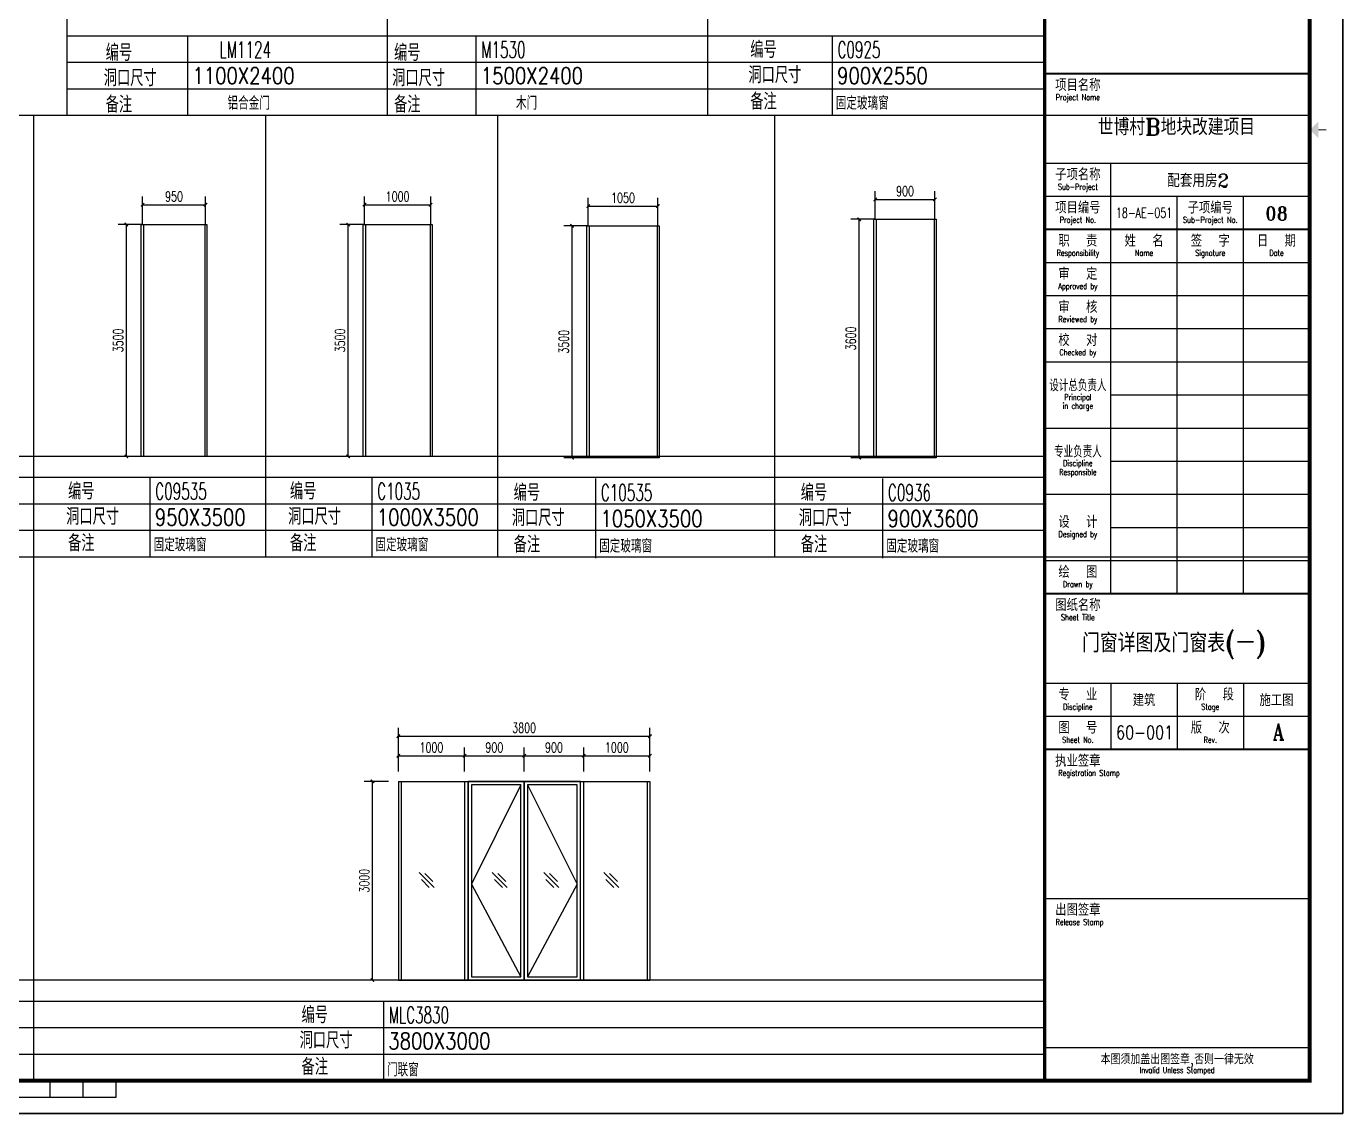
# Model space of a CAD drawing. Header units: millimetres. Extents: x -13830 to 215738, y -24143 to 193994.
# Drawn here: x 18714 to 38598, y -24143 to -7729 of the extents above; entities that cross this region are included whole.
import ezdxf
from ezdxf.enums import TextEntityAlignment as Align

# ---------------------------------------------------------------- set-up
doc = ezdxf.new("R2010")
doc.units = ezdxf.units.MM
doc.header["$LTSCALE"] = 100
doc.layers.get('0').update_dxf_attribs({"linetype": 'CONTINUOUS'})
doc.layers.get('DEFPOINTS').update_dxf_attribs({"linetype": 'CONTINUOUS'})
for name, color, linetype in [('DOTE', 8, 'CONTINUOUS'), ('MCST Elevation 2N$0$A-_WIND----_E-', 4, 'CONTINUOUS'), ('PUB_DIM', 3, 'CONTINUOUS'), ('PUB_TEXT', 7, 'CONTINUOUS'), ('TK HAHA', 1, 'CONTINUOUS'), ('TK-1', 4, 'CONTINUOUS'), ('WINDOW', 4, 'CONTINUOUS'), ('图框', 7, 'CONTINUOUS')]:
    doc.layers.add(name, color=color, linetype=linetype)
doc.styles.add('_HZTXT', font='txt.shx', dxfattribs={"width": 0.8, "bigfont": 'hztxt.shx'})
doc.styles.add('_TCH_DIM_T3', font='SIMPLEX', dxfattribs={"width": 0.705882, "bigfont": 'GBCBIG'})
doc.styles.add('TKZ1_tjhts.shx', font='tjromant.shx', dxfattribs={"bigfont": 'tjhts.shx'})
doc.styles.add('TKZ2_tjkts.shx', font='tjromant.shx', dxfattribs={"bigfont": 'tjkts.shx'})
doc.styles.add('三湘前滩总图-20150716_t3$0$TKZ1_tjhts.shx', font='tjromant.shx', dxfattribs={"bigfont": 'tjhts.shx'})
doc.dimstyles.new('_TCH_ARCH&&50', dxfattribs={"dimtxt": 148.75, "dimasz": 50, "dimexe": 125, "dimexo": 150, "dimgap": 50, "dimtad": 1, "dimdec": 0, "dimzin": 0, "dimdsep": 46, "dimtxsty": '_TCH_DIM_T3', "dimblk": 'ARCHTICK', "dimcen": 0.09, "dimclrt": 7, "dimazin": 2, "dimtfac": 1, "dimtdec": 0, "dimtix": 1, "dimtmove": 2, "dimatfit": 3, "dimfxl": 1, "dimtolj": 1, "dimtzin": 0, "dimarcsym": 0})

# ---------------------------------------------------------------- blocks, each defined once
blk = doc.blocks.new('_ArchTick')
at = {"color": 0, "linetype": 'ByBlock', "const_width": 0.4}
blk.add_lwpolyline([(-0.5, -0.5), (0.5, 0.5)], dxfattribs=at)
blk = doc.blocks.new('*D114')
at = {"layer": 'DEFPOINTS', "color": 0, "transparency": 16777216}
for p in [(20226, -10721), (20621, -10721), (20621, -14221)]:
    blk.add_point(p, dxfattribs=at)
at = {"layer": 'PUB_DIM', "color": 0, "lineweight": -2, "transparency": 16777216}
for p, q in [((20471, -10721), (20101, -10721)), ((20226, -14221), (20226, -10721)), ((20471, -14221), (20101, -14221))]:
    blk.add_line(p, q, dxfattribs=at)
at = {"layer": 'PUB_DIM', "color": 0, "lineweight": -2, "transparency": 16777216, "xscale": 50, "yscale": 50, "zscale": 50}
for p, rotation in [((20226, -10721), 90), ((20226, -14221), 270)]:
    blk.add_blockref('_ArchTick', p, dxfattribs=dict(at, rotation=rotation))
at = {"layer": 'PUB_DIM', "color": 7, "transparency": 16777216, "insert": (20102, -12471), "char_height": 148.8, "attachment_point": 5, "rotation": 90, "style": '_TCH_DIM_T3'}
blk.add_mtext('\\A1;3500', dxfattribs=at)
blk = doc.blocks.new('*D115')
at = {"layer": 'DEFPOINTS', "color": 0, "transparency": 16777216}
for p in [(21421, -10422), (20471, -10871), (21421, -10871)]:
    blk.add_point(p, dxfattribs=at)
at = {"layer": 'PUB_DIM', "color": 0, "lineweight": -2, "transparency": 16777216}
for p, q in [((20471, -10721), (20471, -10297)), ((21421, -10721), (21421, -10297)), ((20471, -10422), (21421, -10422))]:
    blk.add_line(p, q, dxfattribs=at)
at = {"layer": 'PUB_DIM', "color": 0, "lineweight": -2, "transparency": 16777216, "xscale": 50, "yscale": 50, "zscale": 50, "rotation": 180}
blk.add_blockref('_ArchTick', (20471, -10422), dxfattribs=at)
at = {"layer": 'PUB_DIM', "color": 0, "lineweight": -2, "transparency": 16777216, "xscale": 50, "yscale": 50, "zscale": 50}
blk.add_blockref('_ArchTick', (21421, -10422), dxfattribs=at)
at = {"layer": 'PUB_DIM', "color": 7, "transparency": 16777216, "insert": (20946, -10298), "char_height": 148.8, "attachment_point": 5, "style": '_TCH_DIM_T3'}
blk.add_mtext('\\A1;950', dxfattribs=at)
blk = doc.blocks.new('*D116')
at = {"layer": 'DEFPOINTS', "color": 0, "transparency": 16777216}
for p in [(23577, -10721), (23972, -10721), (23972, -14221)]:
    blk.add_point(p, dxfattribs=at)
at = {"layer": 'PUB_DIM', "color": 0, "lineweight": -2, "transparency": 16777216}
for p, q in [((23822, -10721), (23452, -10721)), ((23577, -14221), (23577, -10721)), ((23822, -14221), (23452, -14221))]:
    blk.add_line(p, q, dxfattribs=at)
at = {"layer": 'PUB_DIM', "color": 0, "lineweight": -2, "transparency": 16777216, "xscale": 50, "yscale": 50, "zscale": 50}
for p, rotation in [((23577, -10721), 90), ((23577, -14221), 270)]:
    blk.add_blockref('_ArchTick', p, dxfattribs=dict(at, rotation=rotation))
at = {"layer": 'PUB_DIM', "color": 7, "transparency": 16777216, "insert": (23453, -12471), "char_height": 148.8, "attachment_point": 5, "rotation": 90, "style": '_TCH_DIM_T3'}
blk.add_mtext('\\A1;3500', dxfattribs=at)
blk = doc.blocks.new('*D117')
at = {"layer": 'DEFPOINTS', "color": 0, "transparency": 16777216}
for p in [(24822, -10422), (23822, -10871), (24822, -10871)]:
    blk.add_point(p, dxfattribs=at)
at = {"layer": 'PUB_DIM', "color": 0, "lineweight": -2, "transparency": 16777216}
for p, q in [((23822, -10721), (23822, -10297)), ((24822, -10721), (24822, -10297)), ((23822, -10422), (24822, -10422))]:
    blk.add_line(p, q, dxfattribs=at)
at = {"layer": 'PUB_DIM', "color": 0, "lineweight": -2, "transparency": 16777216, "xscale": 50, "yscale": 50, "zscale": 50, "rotation": 180}
blk.add_blockref('_ArchTick', (23822, -10422), dxfattribs=at)
at = {"layer": 'PUB_DIM', "color": 0, "lineweight": -2, "transparency": 16777216, "xscale": 50, "yscale": 50, "zscale": 50}
blk.add_blockref('_ArchTick', (24822, -10422), dxfattribs=at)
at = {"layer": 'PUB_DIM', "color": 7, "transparency": 16777216, "insert": (24322, -10298), "char_height": 148.8, "attachment_point": 5, "style": '_TCH_DIM_T3'}
blk.add_mtext('\\A1;1000', dxfattribs=at)
blk = doc.blocks.new('*D118')
at = {"layer": 'DEFPOINTS', "color": 0, "transparency": 16777216}
for p in [(26957, -10741), (27352, -10741), (27352, -14241)]:
    blk.add_point(p, dxfattribs=at)
at = {"layer": 'PUB_DIM', "color": 0, "lineweight": -2, "transparency": 16777216}
for p, q in [((27202, -10741), (26832, -10741)), ((26957, -14241), (26957, -10741)), ((27202, -14241), (26832, -14241))]:
    blk.add_line(p, q, dxfattribs=at)
at = {"layer": 'PUB_DIM', "color": 0, "lineweight": -2, "transparency": 16777216, "xscale": 50, "yscale": 50, "zscale": 50}
for p, rotation in [((26957, -10741), 90), ((26957, -14241), 270)]:
    blk.add_blockref('_ArchTick', p, dxfattribs=dict(at, rotation=rotation))
at = {"layer": 'PUB_DIM', "color": 7, "transparency": 16777216, "insert": (26833, -12491), "char_height": 148.8, "attachment_point": 5, "rotation": 90, "style": '_TCH_DIM_T3'}
blk.add_mtext('\\A1;3500', dxfattribs=at)
blk = doc.blocks.new('*D119')
at = {"layer": 'DEFPOINTS', "color": 0, "transparency": 16777216}
for p in [(28252, -10442), (27202, -10891), (28252, -10891)]:
    blk.add_point(p, dxfattribs=at)
at = {"layer": 'PUB_DIM', "color": 0, "lineweight": -2, "transparency": 16777216}
for p, q in [((27202, -10741), (27202, -10317)), ((28252, -10741), (28252, -10317)), ((27202, -10442), (28252, -10442))]:
    blk.add_line(p, q, dxfattribs=at)
at = {"layer": 'PUB_DIM', "color": 0, "lineweight": -2, "transparency": 16777216, "xscale": 50, "yscale": 50, "zscale": 50, "rotation": 180}
blk.add_blockref('_ArchTick', (27202, -10442), dxfattribs=at)
at = {"layer": 'PUB_DIM', "color": 0, "lineweight": -2, "transparency": 16777216, "xscale": 50, "yscale": 50, "zscale": 50}
blk.add_blockref('_ArchTick', (28252, -10442), dxfattribs=at)
at = {"layer": 'PUB_DIM', "color": 7, "transparency": 16777216, "insert": (27727, -10318), "char_height": 148.8, "attachment_point": 5, "style": '_TCH_DIM_T3'}
blk.add_mtext('\\A1;1050', dxfattribs=at)
blk = doc.blocks.new('TJAD_TK_A1')
for p, q in [((1251.38, 643.45), (1331.38, 643.45)), ((1271.38, 513.45), (1271.38, 643.45)), ((1251.38, 633.45), (1331.38, 633.45)), ((1291.38, 513.45), (1291.38, 633.45)), ((1311.38, 513.45), (1311.38, 633.45)), ((1251.38, 613.45), (1331.38, 613.45)), ((1251.38, 603.45), (1331.38, 603.45)), ((1251.38, 593.45), (1331.38, 593.45)), ((1251.38, 583.45), (1331.38, 583.45)), ((1271.38, 573.45), (1331.38, 573.45)), ((1251.38, 563.45), (1331.38, 563.45)), ((1271.38, 553.45), (1331.38, 553.45)), ((1251.38, 543.45), (1331.38, 543.45)), ((1271.38, 533.45), (1331.38, 533.45)), ((1251.38, 523.45), (1331.38, 523.45)), ((1251.38, 486.45), (1331.38, 486.45)), ((1271.38, 486.45), (1271.38, 466.45)), ((1291.38, 486.45), (1291.38, 466.45)), ((1311.38, 486.45), (1311.38, 466.45)), ((1251.38, 476.45), (1331.38, 476.45)), ((1251.38, 421.45), (1331.38, 421.45)), ((1251.38, 376.45), (1331.38, 376.45))]:
    blk.add_line(p, q)
for points, const_width in [([(1251.38, 940.45), (1251.38, 366.45)], 1), ([(1251.38, 623.45), (1331.38, 623.45)], 0.6), ([(1251.38, 513.45), (1331.38, 513.45)], 0.6), ([(1251.38, 466.45), (1331.38, 466.45)], 0.6)]:
    blk.add_lwpolyline(points, dxfattribs=dict(const_width=const_width))
at = {"layer": '图框'}
for p, q in [((1341.38, 356.45), (1341.38, 950.45)), ((950.88, 361.45), (950.88, 366.45)), ((960.88, 361.45), (960.88, 366.45)), ((970.88, 361.45), (970.88, 366.45)), ((870.88, 361.45), (970.88, 361.45)), ((500.38, 356.45), (1341.38, 356.45))]:
    blk.add_line(p, q, dxfattribs=at)
at = {"layer": '图框', "const_width": 1.2}
blk.add_lwpolyline([(1331.38, 940.45), (525.38, 940.45), (525.38, 366.45), (1331.38, 366.45)], close=True, dxfattribs=at)
at = {"layer": '图框'}
for points, const_width in [([(1251.38, 670.45), (1331.38, 670.45)], 0.6), ([(1333.99, 653.45), (1336.49, 653.45)], 0.3)]:
    blk.add_lwpolyline(points, dxfattribs=dict(at, const_width=const_width))
blk.add_solid([(1333.99, 650.95), (1333.99, 655.95), (1331.49, 653.45)], dxfattribs=at)
at = {"style": 'TKZ2_tjkts.shx'}
for s, height, p in [('项目名称', 3.6, (1261.38, 667)), ('子项名称', 3.6, (1261.38, 640)), ('项目编号', 3.6, (1261.38, 630)), ('职  责', 3.6, (1261.38, 620)), ('姓  名', 3.6, (1281.38, 620)), ('签  字', 3.6, (1301.38, 620)), ('日  期', 3.6, (1321.38, 620)), ('审  定', 3.6, (1261.38, 610)), ('审  核', 3.6, (1261.38, 600)), ('校  对', 3.6, (1261.38, 590)), ('设  计', 3.6, (1261.38, 535.1)), ('绘  图', 3.6, (1261.38, 520)), ('图纸名称', 3.6, (1261.38, 510)), ('专  业', 3.6, (1261.38, 483)), (' 阶  段', 3.6, (1301.38, 483)), ('图  号', 3.6, (1261.38, 473)), ('版  次', 3.6, (1301.38, 473)), ('执业签章', 3.6, (1261.38, 463)), ('出图签章', 3.6, (1261.38, 418)), ('本图须加盖出图签章,否则一律无效', 3, (1291.38, 372.88))]:
    blk.add_text(s, height=height, dxfattribs=at).set_placement(p, align=Align.MIDDLE_CENTER)
at = {"style": 'TKZ2_tjkts.shx', "width": 0.8}
for s, height, p in [('Project Name', 1.8, (1261.38, 663.3)), ('Sub-Project', 1.8, (1261.38, 636.3)), ('Project No.', 1.8, (1261.38, 626.3)), ('Responsibility', 1.8, (1261.38, 616.3)), ('Name', 1.8, (1281.38, 616.3)), ('Signature', 1.8, (1301.38, 616.3)), ('Date', 1.8, (1321.38, 616.3)), ('Approved by', 1.8, (1261.38, 606.3)), ('Reviewed by', 1.8, (1261.38, 596.3)), ('Checked by', 1.8, (1261.38, 586.3)), ('设计总负责人', 3.6, (1261.38, 576.33)), ('Principal', 1.8, (1261.38, 572.8)), ('in charge', 1.8, (1261.38, 570.15)), ('专业负责人', 3.6, (1261.38, 556.33)), ('Discipline', 1.8, (1261.38, 552.87)), ('Responsible', 1.8, (1261.38, 550.15)), ('Designed by', 1.8, (1261.38, 531.4)), ('Drawn by', 1.8, (1261.38, 516.3)), ('Sheet Title', 1.8, (1261.38, 506.3)), ('Discipline', 1.8, (1261.38, 479.3)), ('Stage', 1.8, (1301.38, 479.3)), ('Sheet No.', 1.8, (1261.38, 469.3)), ('Rev.', 1.8, (1301.38, 469.3)), ('Registration Stamp', 1.8, (1264.74, 459.3)), ('Release Stamp', 1.8, (1261.89, 414.3)), ('Invalid Unless Stamped', 1.8, (1291.38, 369.62))]:
    blk.add_text(s, height=height, dxfattribs=at).set_placement(p, align=Align.MIDDLE_CENTER)
at = {"layer": '图框', "style": 'TKZ2_tjkts.shx'}
blk.add_text('子项编号', height=3.6, dxfattribs=at).set_placement((1301.38, 630), align=Align.MIDDLE_CENTER)
at = {"layer": '图框', "style": 'TKZ2_tjkts.shx', "width": 0.7}
blk.add_text('Sub-Project No.', height=1.8, dxfattribs=at).set_placement((1301.38, 626.3), align=Align.MIDDLE_CENTER)
blk = doc.blocks.new('*D120')
at = {"layer": 'DEFPOINTS', "color": 0, "transparency": 16777216}
for p in [(31294, -10641), (31688, -10641), (31688, -14241)]:
    blk.add_point(p, dxfattribs=at)
at = {"layer": 'PUB_DIM', "color": 0, "lineweight": -2, "transparency": 16777216}
for p, q in [((31538, -10641), (31169, -10641)), ((31294, -14241), (31294, -10641)), ((31538, -14241), (31169, -14241))]:
    blk.add_line(p, q, dxfattribs=at)
at = {"layer": 'PUB_DIM', "color": 0, "lineweight": -2, "transparency": 16777216, "xscale": 50, "yscale": 50, "zscale": 50}
for p, rotation in [((31294, -10641), 90), ((31294, -14241), 270)]:
    blk.add_blockref('_ArchTick', p, dxfattribs=dict(at, rotation=rotation))
at = {"layer": 'PUB_DIM', "color": 7, "transparency": 16777216, "insert": (31169, -12441), "char_height": 148.8, "attachment_point": 5, "rotation": 90, "style": '_TCH_DIM_T3'}
blk.add_mtext('\\A1;3600', dxfattribs=at)
blk = doc.blocks.new('*D121')
at = {"layer": 'DEFPOINTS', "color": 0, "transparency": 16777216}
for p in [(32438, -10342), (31538, -10791), (32438, -10791)]:
    blk.add_point(p, dxfattribs=at)
at = {"layer": 'PUB_DIM', "color": 0, "lineweight": -2, "transparency": 16777216}
for p, q in [((31538, -10641), (31538, -10217)), ((32438, -10641), (32438, -10217)), ((31538, -10342), (32438, -10342))]:
    blk.add_line(p, q, dxfattribs=at)
at = {"layer": 'PUB_DIM', "color": 0, "lineweight": -2, "transparency": 16777216, "xscale": 50, "yscale": 50, "zscale": 50, "rotation": 180}
blk.add_blockref('_ArchTick', (31538, -10342), dxfattribs=at)
at = {"layer": 'PUB_DIM', "color": 0, "lineweight": -2, "transparency": 16777216, "xscale": 50, "yscale": 50, "zscale": 50}
blk.add_blockref('_ArchTick', (32438, -10342), dxfattribs=at)
at = {"layer": 'PUB_DIM', "color": 7, "transparency": 16777216, "insert": (31988, -10218), "char_height": 148.8, "attachment_point": 5, "style": '_TCH_DIM_T3'}
blk.add_mtext('\\A1;900', dxfattribs=at)
blk = doc.blocks.new('MCST Elevation 2N$0$reflective')
at = {"layer": 'MCST Elevation 2N$0$A-_WIND----_E-', "color": 8, "ltscale": 0.5}
for p, q in [((942925, 649561), (942700, 649786)), ((942852, 649560), (942732, 649680)), ((942905, 649650), (942785, 649770))]:
    blk.add_line(p, q, dxfattribs=at)
blk = doc.blocks.new('*D157')
at = {"layer": 'DEFPOINTS', "color": 0, "transparency": 16777216}
for p in [(28134, -18444), (24334, -19127), (28134, -19127)]:
    blk.add_point(p, dxfattribs=at)
at = {"layer": 'PUB_DIM', "color": 0, "lineweight": -2, "transparency": 16777216}
for p, q in [((24334, -18977), (24334, -18319)), ((24334, -18444), (28134, -18444)), ((28134, -18977), (28134, -18319))]:
    blk.add_line(p, q, dxfattribs=at)
at = {"layer": 'PUB_DIM', "color": 0, "lineweight": -2, "transparency": 16777216, "xscale": 50, "yscale": 50, "zscale": 50, "rotation": 180}
blk.add_blockref('_ArchTick', (24334, -18444), dxfattribs=at)
at = {"layer": 'PUB_DIM', "color": 0, "lineweight": -2, "transparency": 16777216, "xscale": 50, "yscale": 50, "zscale": 50}
blk.add_blockref('_ArchTick', (28134, -18444), dxfattribs=at)
at = {"layer": 'PUB_DIM', "color": 7, "transparency": 16777216, "insert": (26234, -18319), "char_height": 148.8, "attachment_point": 5, "style": '_TCH_DIM_T3'}
blk.add_mtext('\\A1;3800', dxfattribs=at)
blk = doc.blocks.new('*D158')
at = {"layer": 'DEFPOINTS', "color": 0, "transparency": 16777216}
for p in [(23943, -19127), (24334, -19127), (24334, -22127)]:
    blk.add_point(p, dxfattribs=at)
at = {"layer": 'PUB_DIM', "color": 0, "lineweight": -2, "transparency": 16777216}
for p, q in [((24184, -19127), (23818, -19127)), ((23943, -22127), (23943, -19127)), ((24184, -22127), (23818, -22127))]:
    blk.add_line(p, q, dxfattribs=at)
at = {"layer": 'PUB_DIM', "color": 0, "lineweight": -2, "transparency": 16777216, "xscale": 50, "yscale": 50, "zscale": 50}
for p, rotation in [((23943, -19127), 90), ((23943, -22127), 270)]:
    blk.add_blockref('_ArchTick', p, dxfattribs=dict(at, rotation=rotation))
at = {"layer": 'PUB_DIM', "color": 7, "transparency": 16777216, "insert": (23819, -20627), "char_height": 148.8, "attachment_point": 5, "rotation": 90, "style": '_TCH_DIM_T3'}
blk.add_mtext('\\A1;3000', dxfattribs=at)
blk = doc.blocks.new('*D159')
at = {"layer": 'DEFPOINTS', "color": 0, "transparency": 16777216}
for p in [(25334, -18740), (24334, -19127), (25334, -19127)]:
    blk.add_point(p, dxfattribs=at)
at = {"layer": 'PUB_DIM', "color": 0, "lineweight": -2, "transparency": 16777216}
for p, q in [((24334, -18977), (24334, -18615)), ((25334, -18977), (25334, -18615)), ((24334, -18740), (25334, -18740))]:
    blk.add_line(p, q, dxfattribs=at)
at = {"layer": 'PUB_DIM', "color": 0, "lineweight": -2, "transparency": 16777216, "xscale": 50, "yscale": 50, "zscale": 50, "rotation": 180}
blk.add_blockref('_ArchTick', (24334, -18740), dxfattribs=at)
at = {"layer": 'PUB_DIM', "color": 0, "lineweight": -2, "transparency": 16777216, "xscale": 50, "yscale": 50, "zscale": 50}
blk.add_blockref('_ArchTick', (25334, -18740), dxfattribs=at)
at = {"layer": 'PUB_DIM', "color": 7, "transparency": 16777216, "insert": (24834, -18615), "char_height": 148.8, "attachment_point": 5, "style": '_TCH_DIM_T3'}
blk.add_mtext('\\A1;1000', dxfattribs=at)
blk = doc.blocks.new('*D160')
at = {"layer": 'DEFPOINTS', "color": 0, "transparency": 16777216}
for p in [(26235, -18740), (25334, -19127), (26235, -19127)]:
    blk.add_point(p, dxfattribs=at)
at = {"layer": 'PUB_DIM', "color": 0, "lineweight": -2, "transparency": 16777216}
for p, q in [((25334, -18977), (25334, -18615)), ((26235, -18977), (26235, -18615)), ((25334, -18740), (26235, -18740))]:
    blk.add_line(p, q, dxfattribs=at)
at = {"layer": 'PUB_DIM', "color": 0, "lineweight": -2, "transparency": 16777216, "xscale": 50, "yscale": 50, "zscale": 50, "rotation": 180}
blk.add_blockref('_ArchTick', (25334, -18740), dxfattribs=at)
at = {"layer": 'PUB_DIM', "color": 0, "lineweight": -2, "transparency": 16777216, "xscale": 50, "yscale": 50, "zscale": 50}
blk.add_blockref('_ArchTick', (26235, -18740), dxfattribs=at)
at = {"layer": 'PUB_DIM', "color": 7, "transparency": 16777216, "insert": (25784, -18615), "char_height": 148.8, "attachment_point": 5, "style": '_TCH_DIM_T3'}
blk.add_mtext('\\A1;900', dxfattribs=at)
blk = doc.blocks.new('*D161')
at = {"layer": 'DEFPOINTS', "color": 0, "transparency": 16777216}
for p in [(27134, -18740), (26235, -19127), (27134, -19127)]:
    blk.add_point(p, dxfattribs=at)
at = {"layer": 'PUB_DIM', "color": 0, "lineweight": -2, "transparency": 16777216}
for p, q in [((26235, -18977), (26235, -18615)), ((27134, -18977), (27134, -18615)), ((26235, -18740), (27134, -18740))]:
    blk.add_line(p, q, dxfattribs=at)
at = {"layer": 'PUB_DIM', "color": 0, "lineweight": -2, "transparency": 16777216, "xscale": 50, "yscale": 50, "zscale": 50, "rotation": 180}
blk.add_blockref('_ArchTick', (26235, -18740), dxfattribs=at)
at = {"layer": 'PUB_DIM', "color": 0, "lineweight": -2, "transparency": 16777216, "xscale": 50, "yscale": 50, "zscale": 50}
blk.add_blockref('_ArchTick', (27134, -18740), dxfattribs=at)
at = {"layer": 'PUB_DIM', "color": 7, "transparency": 16777216, "insert": (26684, -18615), "char_height": 148.8, "attachment_point": 5, "style": '_TCH_DIM_T3'}
blk.add_mtext('\\A1;900', dxfattribs=at)
blk = doc.blocks.new('*D162')
at = {"layer": 'DEFPOINTS', "color": 0, "transparency": 16777216}
for p in [(28134, -18740), (27134, -19127), (28134, -19127)]:
    blk.add_point(p, dxfattribs=at)
at = {"layer": 'PUB_DIM', "color": 0, "lineweight": -2, "transparency": 16777216}
for p, q in [((27134, -18977), (27134, -18615)), ((28134, -18977), (28134, -18615)), ((27134, -18740), (28134, -18740))]:
    blk.add_line(p, q, dxfattribs=at)
at = {"layer": 'PUB_DIM', "color": 0, "lineweight": -2, "transparency": 16777216, "xscale": 50, "yscale": 50, "zscale": 50, "rotation": 180}
blk.add_blockref('_ArchTick', (27134, -18740), dxfattribs=at)
at = {"layer": 'PUB_DIM', "color": 0, "lineweight": -2, "transparency": 16777216, "xscale": 50, "yscale": 50, "zscale": 50}
blk.add_blockref('_ArchTick', (28134, -18740), dxfattribs=at)
at = {"layer": 'PUB_DIM', "color": 7, "transparency": 16777216, "insert": (27634, -18615), "char_height": 148.8, "attachment_point": 5, "style": '_TCH_DIM_T3'}
blk.add_mtext('\\A1;1000', dxfattribs=at)

msp = doc.modelspace()

# ---------------------------------------------------------------- linework, layer by layer
at = {"layer": 'DOTE'}
for p, q in [((34098.2, -14221.3), (-2201.8, -14221.3)), ((34098.2, -14221.3), (19324.9, -14221.3)), ((34098.2, -22127), (-2201.8, -22127))]:
    msp.add_line(p, q, dxfattribs=at)
at = {"layer": 'MCST Elevation 2N$0$A-_WIND----_E-'}
for p, q in [((28093.9, -19127), (28093.9, -22127)), ((28133.9, -19127), (28133.9, -22127))]:
    msp.add_line(p, q, dxfattribs=at)
at = {"layer": 'TK HAHA', "linetype": 'Continuous'}
msp.add_lwpolyline([(-3451.8, 5557.2), (38598.2, 5557.2), (38598.2, -24142.8), (-3451.8, -24142.8)], close=True, dxfattribs=at)
at = {"layer": 'TK-1'}
for p, q in [((19324.9, -7871.2), (34098.2, -7871.2)), ((21148.8, -7871.2), (21148.8, -9071.2)), ((25505.3, -7871.2), (25505.3, -9071.2)), ((30885.9, -7871.2), (30885.9, -9071.2)), ((19324.9, -8271.2), (34098.2, -8271.2)), ((19324.9, -8671.2), (34098.2, -8671.2)), ((-2201.8, -9071.2), (38098.2, -9071.2)), ((-2201.8, -14537.1), (34098.2, -14537.1)), ((20581, -14537.1), (20581, -15737.1)), ((23932.3, -14537.1), (23932.3, -15737.1)), ((27311.9, -14557), (27311.9, -15757)), ((31648.5, -14557), (31648.5, -15757)), ((-2201.8, -14937.1), (34098.2, -14937.1)), ((-2201.8, -15337.1), (34098.2, -15337.1)), ((-2201.8, -15737.1), (38098.2, -15737.1)), ((-2201.8, -22442.8), (34098.2, -22442.8)), ((24107, -22442.8), (24107, -23642.8)), ((-2201.8, -22842.8), (34098.2, -22842.8)), ((-2201.8, -23242.8), (34098.2, -23242.8)), ((-2201.8, -23642.8), (34098.2, -23642.8))]:
    msp.add_line(p, q, dxfattribs=at)
for points in [[(19324.9, 5057.2), (19324.9, -9071.2)], [(24164.1, 5057.2), (24164.1, -9071.2)], [(29003.3, 5057.2), (29003.3, -9071.2)], [(30016.3, -9071.2), (30016.3, -15737.1)]]:
    msp.add_lwpolyline(points, dxfattribs=at)
at = {"layer": 'WINDOW'}
for p, q in [((18821.5, -9071.2), (18821.5, -23642.8)), ((22325.4, -9071.2), (22325.4, -15737.1)), ((25829.3, -9071.2), (25829.3, -15737.1)), ((24334.1, -19127), (24334.1, -22127)), ((24334.1, -19127), (28133.9, -19127)), ((24374.1, -19127), (24374.1, -22127)), ((25337.1, -22127), (25337.1, -19127)), ((25387.1, -22127), (25387.1, -19127)), ((26234.6, -19127), (26234.6, -22127)), ((27084.1, -22127), (27084.1, -19127)), ((27134.1, -22127), (27134.1, -19127)), ((24334.1, -22127), (28133.9, -22127))]:
    msp.add_line(p, q, dxfattribs=at)
for points in [[(21440.9, -14221.3), (20450.9, -14221.3), (20450.9, -10721.3), (21440.9, -10721.3)], [(21410.9, -14221.3), (20490.9, -14221.3), (20490.9, -10721.3), (21410.9, -10721.3)], [(24842.2, -14221.3), (23802.2, -14221.3), (23802.2, -10721.3), (24842.2, -10721.3)], [(24812.2, -14221.3), (23842.2, -14221.3), (23842.2, -10721.3), (24812.2, -10721.3)], [(32458.4, -14241.2), (31518.4, -14241.2), (31518.4, -10641.2), (32458.4, -10641.2)], [(32428.4, -14241.2), (31558.4, -14241.2), (31558.4, -10641.2), (32428.4, -10641.2)], [(28271.9, -14241.2), (27181.9, -14241.2), (27181.9, -10741.2), (28271.9, -10741.2)], [(28241.9, -14241.2), (27221.9, -14241.2), (27221.9, -10741.2), (28241.9, -10741.2)], [(26234.6, -19127), (25387.1, -19127), (25387.1, -22127), (26234.6, -22127)], [(26184.6, -19177), (25437.1, -19177), (25437.1, -22077), (26184.6, -22077)], [(27084.1, -19127), (26234.6, -19127), (26234.6, -22127), (27084.1, -22127)], [(27034.1, -19177), (26284.6, -19177), (26284.6, -22077), (27034.1, -22077)]]:
    msp.add_lwpolyline(points, close=True, dxfattribs=at)
at = {"layer": 'WINDOW', "ltscale": 0.5}
for points in [[(26184.6, -19177), (25437.1, -20677), (26184.6, -22077)], [(26284.6, -19177), (27034.1, -20677), (26284.6, -22077)]]:
    msp.add_lwpolyline(points, dxfattribs=at)

# ---------------------------------------------------------------- block references
at = {"color": 8}
for p in [(-918050.5, -670288.7), (-916946.8, -670288.7), (-916168, -670288.7), (-915262.2, -670288.7)]:
    msp.add_blockref('MCST Elevation 2N$0$reflective', p, dxfattribs=at)
at = {"layer": '图框', "xscale": 49.99999999999996, "yscale": 49.99999999999996, "zscale": 49.99999999999996}
msp.add_blockref('TJAD_TK_A1', (-28470.7, -41965.3), dxfattribs=at)

# ---------------------------------------------------------------- texts
at = {"layer": 'PUB_TEXT', "color": 3, "style": '_HZTXT'}
for s, height, width, p in [('编号', 250, 0.8, (29650, -8206.5)), ('编号', 250, 0.8, (19912.9, -8251.4)), ('LM1124', 250, 0.6, (21632.4, -8206.5)), ('编号', 250, 0.8, (24269.4, -8251.4)), ('M1530', 250, 0.6, (25585.9, -8206.5)), ('C0925', 250, 0.6, (30966.5, -8206.5)), ('1100X2400', 250, 0.8, (21224.1, -8599.2)), ('1500X2400', 250, 0.8, (25580.6, -8599.2)), ('洞口尺寸', 250, 0.8, (29620.6, -8587.6)), ('900X2550', 250, 0.8, (30961.2, -8599.2)), ('洞口尺寸', 250, 0.8, (19883.5, -8632.6)), ('洞口尺寸', 250, 0.8, (24240, -8632.6)), ('备注', 250, 0.8, (29650, -8988.8)), ('备注', 250, 0.8, (19912.9, -9033.8)), ('铝合金门', 200, 0.8, (21753.7, -8988.3)), ('备注', 250, 0.8, (24269.4, -9033.8)), ('木门', 200, 0.8, (26110.2, -8988.3)), ('固定玻璃窗', 200, 0.8, (30941.1, -8988.3)), ('编号', 250, 0.8, (19345, -14872.5)), ('C09535', 250, 0.6, (20661.6, -14872.5)), ('编号', 250, 0.8, (22696.3, -14872.5)), ('C1035', 250, 0.6, (24012.8, -14872.5)), ('编号', 250, 0.8, (26076, -14892.3)), ('C10535', 250, 0.6, (27392.5, -14892.3)), ('编号', 250, 0.8, (30412.6, -14892.3)), ('C0936', 250, 0.6, (31729.1, -14892.3)), ('洞口尺寸', 250, 0.8, (19315.6, -15253.6)), ('950X3500', 250, 0.8, (20656.3, -15265.2)), ('洞口尺寸', 250, 0.8, (22666.9, -15253.6)), ('1000X3500', 250, 0.8, (24007.6, -15265.2)), ('洞口尺寸', 250, 0.8, (26046.6, -15273.5)), ('1050X3500', 250, 0.8, (27387.2, -15285.1)), ('洞口尺寸', 250, 0.8, (30383.2, -15273.5)), ('900X3600', 250, 0.8, (31723.8, -15285.1)), ('备注', 250, 0.8, (19345, -15654.8)), ('固定玻璃窗', 200, 0.8, (20636.2, -15654.3)), ('备注', 250, 0.8, (22696.3, -15654.8)), ('固定玻璃窗', 200, 0.8, (23987.5, -15654.3)), ('备注', 250, 0.8, (26076, -15674.7)), ('固定玻璃窗', 200, 0.8, (27367.1, -15674.1)), ('备注', 250, 0.8, (30412.6, -15674.7)), ('固定玻璃窗', 200, 0.8, (31703.7, -15674.1)), ('编号', 250, 0.8, (22871.1, -22778.2)), ('MLC3830', 250, 0.6, (24187.6, -22778.2)), ('洞口尺寸', 250, 0.8, (22841.7, -23159.3)), ('3800X3000', 250, 0.8, (24182.3, -23170.9)), ('备注', 250, 0.8, (22871.1, -23560.5)), ('门联窗', 200, 0.8, (24162.2, -23579.8))]:
    msp.add_text(s, height=height, dxfattribs=dict(at, width=width)).set_placement(p)
at = {"layer": '图框', "style": 'TKZ1_tjhts.shx'}
for s, height, p in [('世博村B地块改建项目', 250, (36086.9, -9247.6)), ('建筑', 180, (35598.2, -17900.4)), ('施工图', 180, (37598.2, -17900.4))]:
    msp.add_text(s, height=height, dxfattribs=at).set_placement(p, align=Align.MIDDLE_CENTER)
at = {"layer": '图框', "color": 5, "style": 'TKZ1_tjhts.shx'}
for s, p in [('配套用房2', (36413.9, -10056.7)), ('08', (37600.2, -10552.7))]:
    msp.add_text(s, height=200, dxfattribs=at).set_placement(p, align=Align.MIDDLE_CENTER)
at = {"layer": '图框', "style": 'TKZ1_tjhts.shx', "width": 0.7}
msp.add_text('18-AE-051', height=150, dxfattribs=at).set_placement((35598.3, -10542.8), align=Align.MIDDLE_CENTER)
at = {"layer": '图框', "color": 5, "style": '三湘前滩总图-20150716_t3$0$TKZ1_tjhts.shx'}
msp.add_text('门窗详图及门窗表(一)', height=284.66, rotation=360, dxfattribs=at).set_placement((36047.4, -17038), align=Align.MIDDLE_CENTER)
at = {"layer": '图框', "color": 5, "style": 'TKZ1_tjhts.shx', "width": 0.8}
for s, height, p in [('60-001', 200, (35606.5, -18387.3)), ('A', 250, (37630.8, -18377.8, 0))]:
    msp.add_text(s, height=height, dxfattribs=at).set_placement(p, align=Align.MIDDLE_CENTER)

# ---------------------------------------------------------------- dimensions: what is measured, and where the dimension line sits
at = {"layer": 'PUB_DIM'}
for p1, p2, distance, picture, middle in [((31538.4, -10791.2, 0), (32438.4, -10791.2, 0), 449, '*D121', (31988.4, -10217.8, 0)), ((20470.9, -10871.3, 0), (21420.9, -10871.3, 0), 449, '*D115', (20945.9, -10298, 0)), ((23822.2, -10871.3, 0), (24822.2, -10871.3, 0), 449, '*D117', (24322.2, -10298, 0)), ((27201.9, -10891.2, 0), (28251.9, -10891.2, 0), 449, '*D119', (27726.9, -10317.8, 0)), ((20620.9, -14221.3, 0), (20620.9, -10721.3, 0), 394.7, '*D114', (20101.8, -12471.3, 0)), ((23972.2, -14221.3, 0), (23972.2, -10721.3, 0), 394.7, '*D116', (23453.1, -12471.3, 0)), ((27351.9, -14241.2, 0), (27351.9, -10741.2, 0), 394.7, '*D118', (26832.8, -12491.2, 0)), ((31688.4, -14241.2, 0), (31688.4, -10641.2, 0), 394.7, '*D120', (31169.4, -12441.2, 0)), ((24334.1, -19127), (28133.9, -19127), 683.4, '*D157', (26234, -18319.3)), ((24334.1, -19127), (25334.1, -19127), 387.3, '*D159', (24834.1, -18615.3)), ((25334.0642205, -19127.0383298), (26234.5642205, -19127.0383298), 387.3185347, '*D160', (25784.3142205, -18615.3447951)), ((26234.5642205, -19127.0383298), (27134.0642205, -19127.0383298), 387.3185347, '*D161', (26684.3142205, -18615.3447951)), ((27134.1, -19127), (28133.9, -19127), 387.3, '*D162', (27634, -18615.3)), ((24334.1, -22127), (24334.1, -19127), 390.9, '*D158', (23818.8, -20627))]:
    dim = msp.add_aligned_dim(p1=p1, p2=p2, distance=distance, dimstyle='_TCH_ARCH&&50', dxfattribs=at)
    dim.commit()
    dim.dimension.update_dxf_attribs({"geometry": picture, "text_midpoint": middle})

doc.saveas('drawing.dxf')
